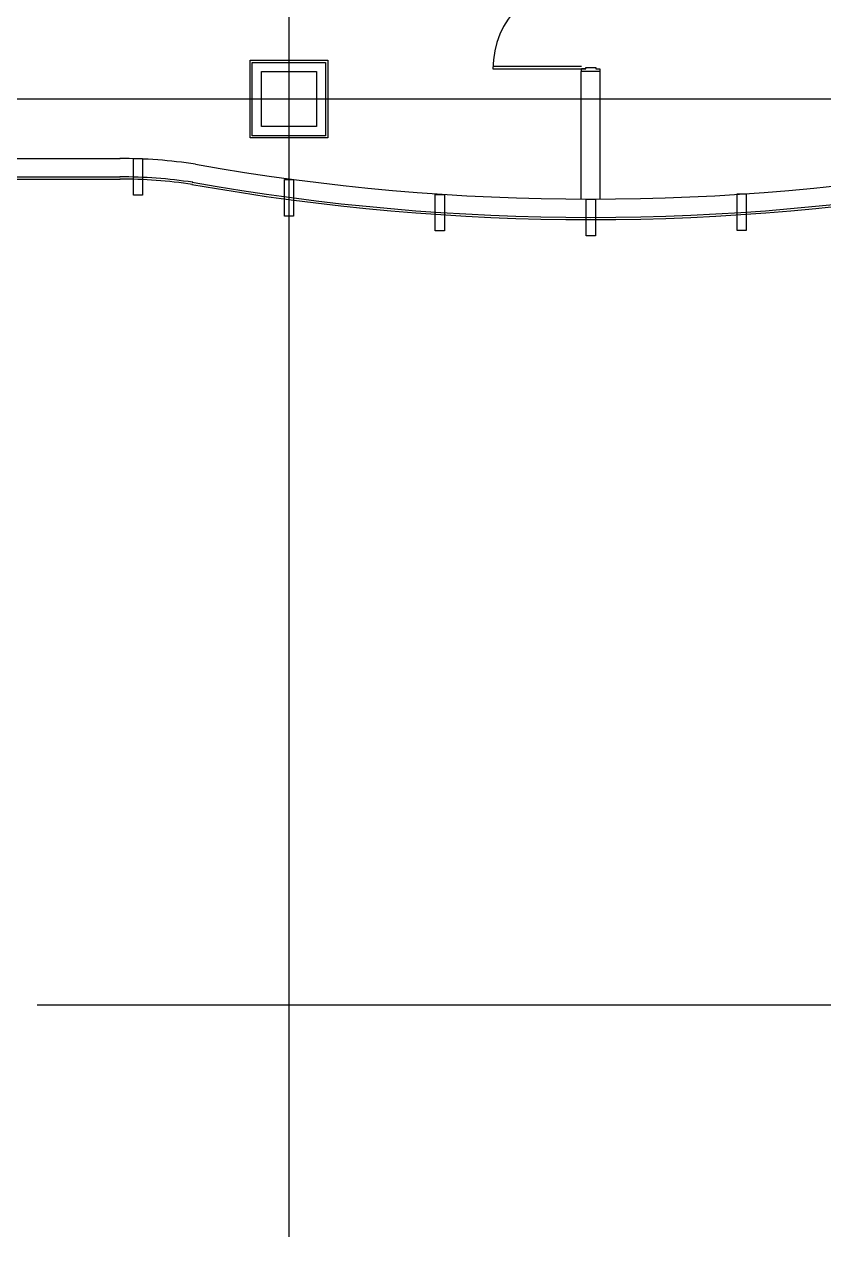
# Model space of a CAD drawing. Header units: metres. Extents: x 854089 to 1083578, y 553449 to 701949.
# Drawn here: x 928750 to 937491, y 632097 to 645344 of the extents above; entities that cross this region are included whole.
import ezdxf

# ---------------------------------------------------------------- set-up
doc = ezdxf.new("R2010")
doc.units = ezdxf.units.M
doc.header["$LTSCALE"] = 300
for name, color, linetype in [('A-CEN-1', 1, 'Continuous'), ('A-CON', 2, 'Continuous'), ('A-STONE', 6, 'Continuous'), ('A-WAL-BLK', 3, 'Continuous'), ('A-WIN-GLASS', 4, 'Continuous'), ('KUK-DOOR-FRAME', 4, 'Continuous'), ('KUK-WALL-DRYWALL', 4, 'Continuous'), ('KUK-WALL-FIN 1', 30, 'Continuous'), ('z', 9, 'Continuous')]:
    doc.layers.add(name, color=color, linetype=linetype)

msp = doc.modelspace()

# ---------------------------------------------------------------- linework, layer by layer
at = {"elevation": 0}
for points in [[(930044, 643476.7), (929944, 643476.7), (929944, 643876.7), (930044, 643876.7)], [(931694, 643248.3), (931594, 643248.3), (931594, 643648.3), (931694, 643648.3)], [(933344, 643085.5), (933244, 643085.5), (933244, 643485.5), (933344, 643485.5)], [(934994.1, 643033.7), (934894.1, 643033.7), (934894.1, 643433.7), (934994.1, 643433.7)], [(936644, 643092.2), (936544, 643092.2), (936544, 643492.2), (936644, 643492.2)]]:
    msp.add_lwpolyline(points, close=True, dxfattribs=at)
at = {"layer": 'A-CEN-1', "linetype": 'Continuous'}
for p, q in [((931643.4, 681575.2), (931643.4, 632096.8)), ((1019023.5, 644526.6), (880541.6, 644526.6)), ((1019023.5, 634626.6), (928890, 634626.6))]:
    msp.add_line(p, q, dxfattribs=at)
at = {"layer": 'A-CON', "elevation": 0}
msp.add_lwpolyline([(931343.4, 644826.6), (931943.4, 644826.6), (931943.4, 644226.6), (931343.4, 644226.6)], close=True, dxfattribs=at)
at = {"layer": 'A-STONE', "elevation": 0}
msp.add_lwpolyline([(931243.4, 644926.6), (932043.4, 644926.6), (932043.4, 644126.6), (931243.4, 644126.6)], close=True, dxfattribs=at)
at = {"layer": 'A-WAL-BLK'}
for p, q in [((934833.4, 644826.6), (934833.4, 643433.9)), ((935043.4, 644826.6), (935043.4, 643433.8))]:
    msp.add_line(p, q, dxfattribs=at)
at = {"layer": 'A-WIN-GLASS', "color": 9}
msp.add_line((915150.9, 643876.7, 0), (929798.3, 643876.7, 0), dxfattribs=at)
at = {"layer": 'A-WIN-GLASS'}
for p, q in [((915113.4, 643676.7, 0), (929798.3, 643676.7, 0)), ((915113.4, 643652.7, 0), (929798.3, 643652.7, 0))]:
    msp.add_line(p, q, dxfattribs=at)
at = {"layer": 'A-WIN-GLASS', "color": 9}
for centre, radius, start, end in [((929798.1, 638376.7, 0), 5500, 81.38644, 90.04927), ((934943.4, 668126.6, 0), 24693, 259.9207, 280.0793)]:
    msp.add_arc(centre, radius, start, end, dxfattribs=at)
at = {"layer": 'A-WIN-GLASS'}
for centre, radius, start, end in [((929798.1, 638376.7, 0), 5300, 81.38644, 90.04927), ((929798.1, 638376.7, 0), 5276, 81.38644, 90.04927), ((934943.4, 668126.6, 0), 24917, 259.9207, 280.0793), ((934943.4, 668126.6, 0), 24893, 259.9207, 280.0793)]:
    msp.add_arc(centre, radius, start, end, dxfattribs=at)
at = {"layer": 'KUK-DOOR-FRAME', "elevation": 0}
msp.add_lwpolyline([(931218.4, 644951.6), (932068.4, 644951.6), (932068.4, 644101.6), (931218.4, 644101.6)], close=True, dxfattribs=at)
at = {"layer": 'KUK-WALL-DRYWALL', "elevation": 0}
msp.add_lwpolyline([(931243.4, 644926.6), (932043.4, 644926.6), (932043.4, 644126.6), (931243.4, 644126.6)], close=True, dxfattribs=at)
at = {"layer": 'KUK-WALL-FIN 1', "elevation": 0}
msp.add_lwpolyline([(931218.4, 644951.6), (932068.4, 644951.6), (932068.4, 644101.6), (931218.4, 644101.6)], close=True, dxfattribs=at)
at = {"layer": 'z', "color": 4}
for p, q in [((933873.9, 644886.6), (934843.4, 644886.6)), ((933873.9, 644886.6), (934843.4, 644886.6)), ((934888.4, 644856.6), (934888.4, 644871.6)), ((934888.4, 644871.6), (934998.4, 644871.6)), ((934888.4, 644856.6), (934888.4, 644871.6)), ((934888.4, 644871.6), (934998.4, 644871.6)), ((934998.4, 644871.6), (934998.4, 644856.6)), ((934998.4, 644871.6), (934998.4, 644856.6)), ((933873.4, 644856.6), (934843.4, 644856.6)), ((933873.4, 644856.6), (934843.4, 644856.6)), ((934843.4, 644826.6), (934833.4, 644826.6)), ((934843.4, 644826.6), (934843.4, 644856.6)), ((934843.4, 644856.6), (934888.4, 644856.6)), ((934843.4, 644826.6), (934843.4, 644856.6)), ((934843.4, 644856.6), (934888.4, 644856.6)), ((934888.4, 644856.6), (934843.4, 644856.6)), ((935043.4, 644826.6), (934843.4, 644826.6)), ((935043.4, 644826.6), (934843.4, 644826.6)), ((934998.4, 644856.6), (935043.4, 644856.6)), ((934998.4, 644856.6), (935043.4, 644856.6)), ((935043.4, 644856.6), (935043.4, 644826.6)), ((935043.4, 644856.6), (935043.4, 644826.6))]:
    msp.add_line(p, q, dxfattribs=at)
msp.add_arc((934843.4, 644856.6), 970, 90.00001, 180, dxfattribs=at)
msp.add_arc((934843.4, 644856.6), 970, 90.00001, 180, dxfattribs=at)

doc.saveas('drawing.dxf')
